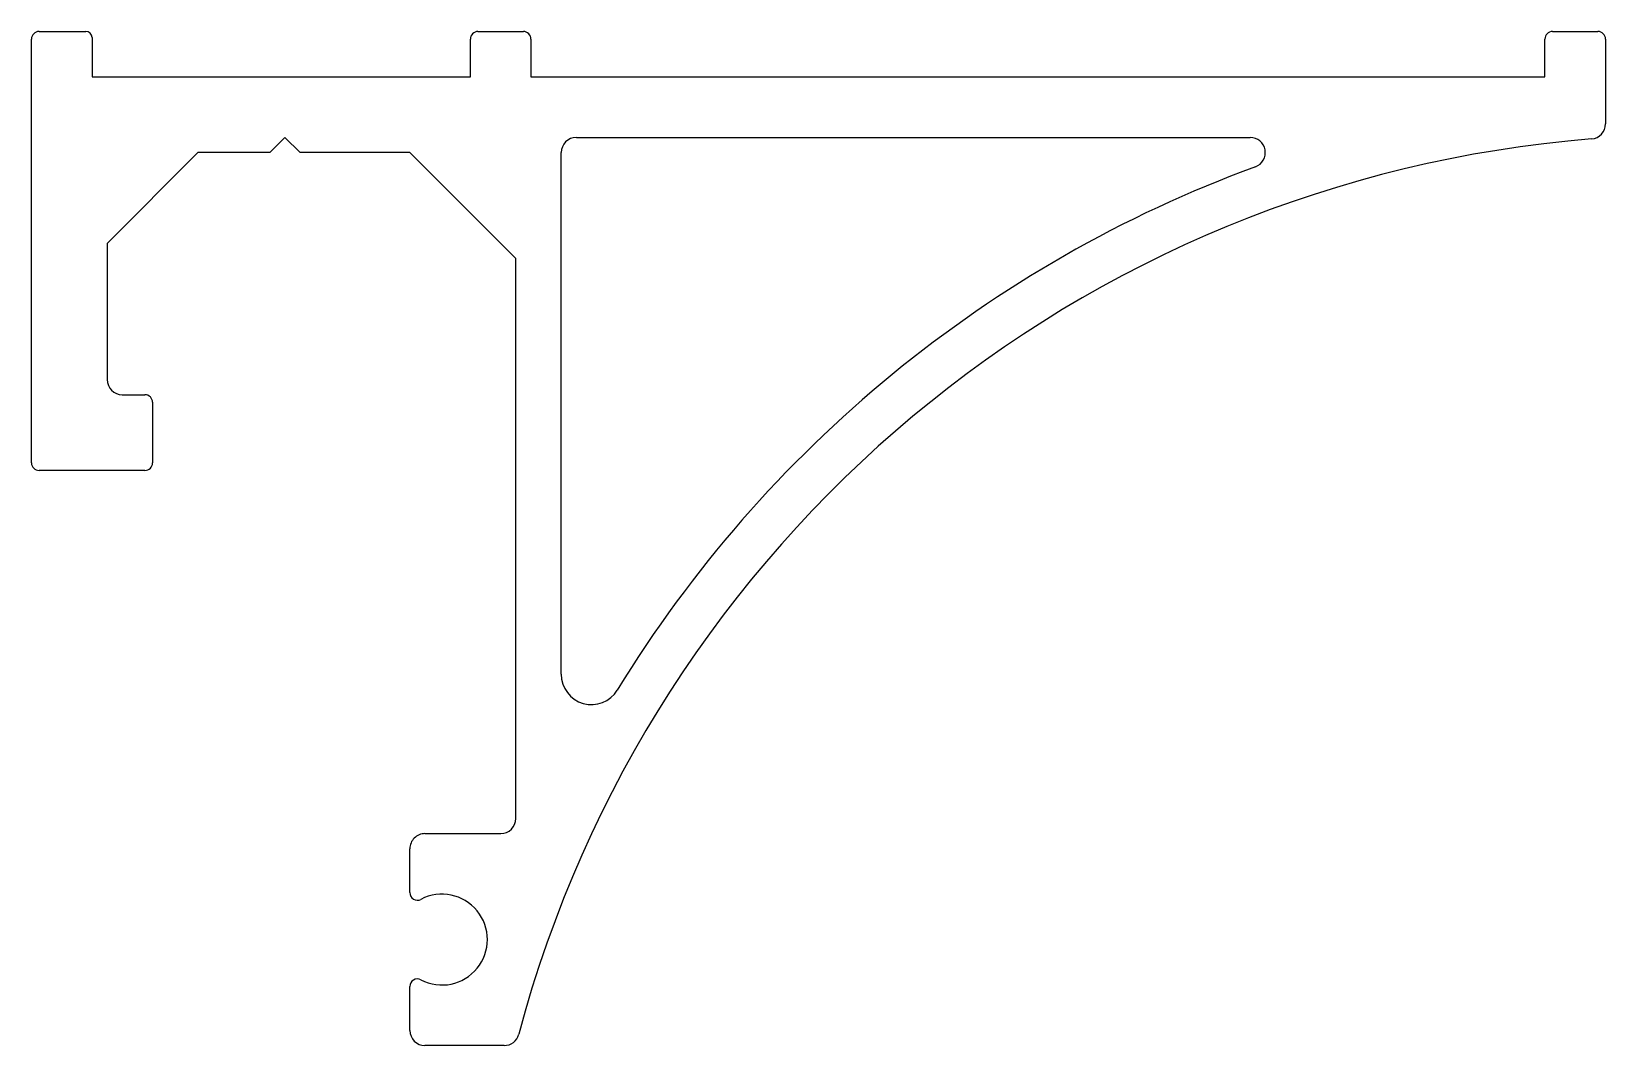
# Model space of a CAD drawing. Extents: x 2063 to 2115, y 1635.4 to 1668.9.
import ezdxf

# ---------------------------------------------------------------- set-up
doc = ezdxf.new("R2010")
doc.units = 0
doc.layers.add('A_KEINE', color=7, linetype='CONTINUOUS')

msp = doc.modelspace()

# ---------------------------------------------------------------- linework, layer by layer
at = {"layer": 'A_KEINE'}
for p, q in [((2063.299, 1668.859), (2064.849, 1668.859)), ((2077.799, 1668.859), (2079.299, 1668.859)), ((2113.299, 1668.859), (2114.799, 1668.859)), ((2063.049, 1654.609), (2063.049, 1668.609)), ((2065.049, 1668.659), (2065.049, 1667.359)), ((2077.549, 1667.359), (2077.549, 1668.609)), ((2079.549, 1668.609), (2079.549, 1667.359)), ((2113.049, 1667.359), (2113.049, 1668.609)), ((2115.049, 1668.609), (2115.049, 1665.807)), ((2065.049, 1667.359), (2077.549, 1667.359)), ((2079.549, 1667.359), (2113.049, 1667.359)), ((2071.424, 1665.356), (2070.924, 1664.859)), ((2071.924, 1664.859), (2071.424, 1665.356)), ((2081.049, 1665.359), (2103.31, 1665.359)), ((2068.549, 1664.859), (2065.549, 1661.859)), ((2070.924, 1664.859), (2068.549, 1664.859)), ((2075.549, 1664.859), (2071.924, 1664.859)), ((2079.049, 1661.359), (2075.549, 1664.859)), ((2080.549, 1647.623), (2080.549, 1664.859)), ((2065.549, 1661.859), (2065.549, 1657.359)), ((2079.049, 1642.859), (2079.049, 1661.359)), ((2066.049, 1656.859), (2066.799, 1656.859)), ((2067.049, 1656.609), (2067.049, 1654.609)), ((2066.799, 1654.359), (2063.299, 1654.359)), ((2076.049, 1642.359), (2078.549, 1642.359)), ((2075.549, 1640.409), (2075.549, 1641.859)), ((2075.549, 1635.859), (2075.549, 1637.309)), ((2078.663, 1635.359), (2076.049, 1635.359))]:
    msp.add_line(p, q, dxfattribs=at)
for centre, radius, start, end in [((2063.299, 1668.609), 0.25, 90, 180), ((2064.849, 1668.659), 0.2, 0, 90), ((2077.799, 1668.609), 0.25, 90, 180), ((2079.299, 1668.609), 0.25, 0, 90), ((2113.299, 1668.609), 0.25, 90, 180), ((2114.799, 1668.609), 0.25, 0, 90), ((2114.549, 1665.807), 0.5, 274.6032, 0), ((2117.799, 1625.438), 40, 94.6032, 165.0885), ((2081.049, 1664.859), 0.5, 90, 180), ((2103.31, 1664.859), 0.5, 290.1801, 90), ((2117.799, 1625.438), 41.5, 110.1801, 148.5329), ((2066.049, 1657.359), 0.5, 180, 270), ((2066.799, 1656.609), 0.25, 0, 90), ((2063.299, 1654.609), 0.25, 180, 270), ((2066.799, 1654.609), 0.25, 270, 360), ((2081.549, 1647.623), 1, 180, 328.5329), ((2078.549, 1642.859), 0.5, 270.0001, 0), ((2076.049, 1641.859), 0.5, 90.0001, 180.0003), ((2075.799, 1640.409), 0.25, 180.0003, 297.6603), ((2076.611, 1638.859), 1.5, 242.3394, 117.6603), ((2075.799, 1637.309), 0.25, 62.3394, 180), ((2076.049, 1635.859), 0.5, 180, 270), ((2078.663, 1635.859), 0.5, 270, 345.0885)]:
    msp.add_arc(centre, radius, start, end, dxfattribs=at)

doc.saveas('drawing.dxf')
